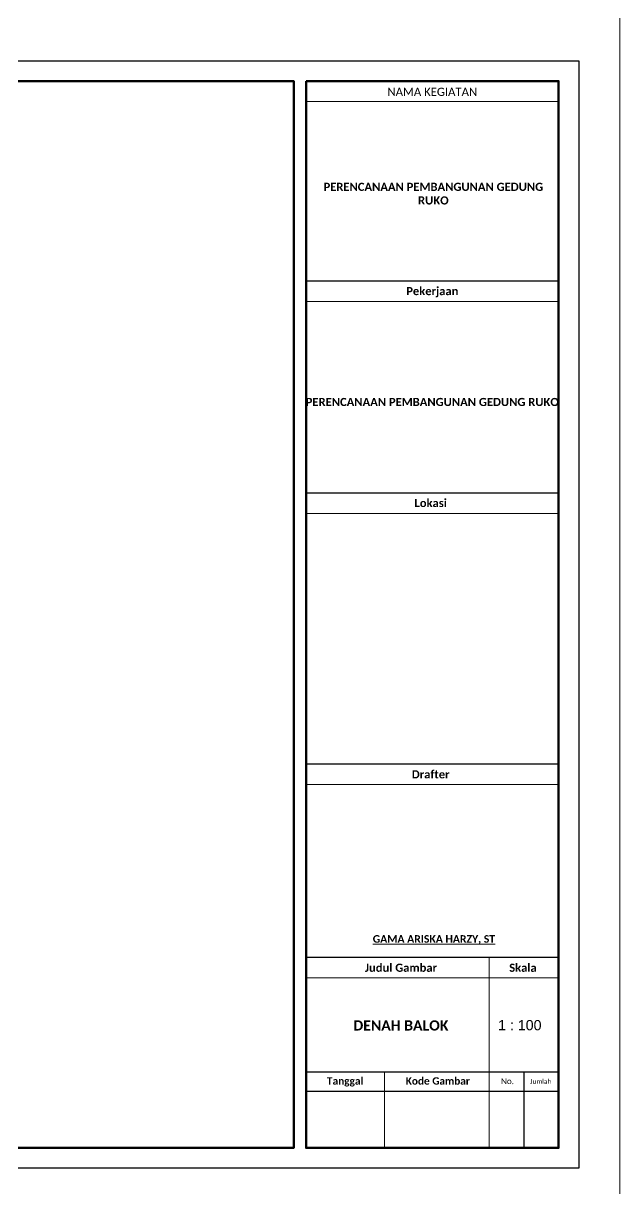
# Model space of a CAD drawing. Header units: centimetres. Extents: x 134057 to 145613, y 5028 to 39996.
# Drawn here: x 137533 to 139417, y 20943 to 24624 of the extents above; entities that cross this region are included whole.
import ezdxf

# ---------------------------------------------------------------- set-up
doc = ezdxf.new("R2010")
doc.units = ezdxf.units.CM
for name, color, linetype, lineweight in [('a. line t', 7, 'Continuous', 50), ('Kertas', 252, 'Continuous', 20), ('Legenda', 252, 'Continuous', 20)]:
    doc.layers.add(name, color=color, linetype=linetype, lineweight=lineweight)
doc.styles.get("Standard").update_dxf_attribs({"font": 'arial.ttf'})

msp = doc.modelspace()

# ---------------------------------------------------------------- linework, layer by layer
at = {"layer": 'Kertas'}
msp.add_lwpolyline([(134078.342, 24699.039), (139416.657, 24699.039), (139416.657, 20878.606), (134078.342, 20878.606)], close=True, dxfattribs=at)
at = {"layer": 'Legenda', "color": 1, "lineweight": 20}
for p, q in [((139223.706, 24377.453), (138426.174, 24377.453)), ((139223.706, 23745.163), (138426.174, 23745.163)), ((139224.403, 23076.053), (138426.872, 23076.053)), ((139224.403, 22219.902), (138426.872, 22219.902)), ((139004.08, 21672.95), (139004.08, 21071.557)), ((138426.174, 21608.632), (139223.706, 21608.632)), ((138673.465, 21310.944), (138673.465, 21071.557))]:
    msp.add_line(p, q, dxfattribs=at)
at = {"layer": 'Legenda', "color": 1, "lineweight": 30}
for p, q in [((139223.706, 23809.48), (138426.174, 23809.48)), ((139224.403, 23140.37), (138426.872, 23140.37)), ((139224.403, 22284.219), (138426.872, 22284.219)), ((139223.706, 21672.95), (138426.174, 21672.95)), ((139223.706, 21310.944), (138426.174, 21310.944)), ((139113.893, 21310.944), (139113.893, 21071.557)), ((139223.706, 21250.166), (138426.174, 21250.166))]:
    msp.add_line(p, q, dxfattribs=at)
at = {"layer": 'Legenda', "color": 5, "lineweight": 30}
msp.add_lwpolyline([(134271.293, 24506.087), (139288.023, 24506.087), (139288.023, 21007.24), (134271.293, 21007.24)], close=True, dxfattribs=at)
at = {"layer": 'Legenda', "color": 1, "lineweight": 50}
for points in [[(134335.61, 24441.77), (138387.584, 24441.77), (138387.584, 21071.557), (134335.61, 21071.557)], [(138426.174, 24441.77), (139223.706, 24441.77), (139223.706, 21071.557), (138426.174, 21071.557)]]:
    msp.add_lwpolyline(points, close=True, dxfattribs=at)

# ---------------------------------------------------------------- texts
at = {"layer": 'a. line t', "color": 2}
msp.add_text('1 : 100', height=32.1585, dxfattribs=at).set_placement((139032.443, 21443.45))
at = {"layer": 'a. line t', "color": 2, "lineweight": 20, "attachment_point": 5}
for s, insert, char_height, width in [('{\\fCandara|b0|i0|c0|p34;NAMA KEGIATAN}', (138824.94, 24407.82), 25.72682, 797.53136), ('{\\fCandara|b1|i0|c0|p34;PERENCANAAN PEMBANGUNAN GEDUNG RUKO}', (138828.209, 24086.255), 25.72682, 697.36613), ('{\\fCandara|b1|i0|c0|p34;Pekerjaan}', (138824.94, 23775.145), 25.72682, 797.53136), ('{\\fCandara|b1|i0|c0|p34;PERENCANAAN PEMBANGUNAN GEDUNG RUKO }', (138824.94, 23428.049), 25.72682, 797.53136), ('{\\fCandara|b1|i0|c0|p34;Lokasi}', (138819.823, 23108.917), 25.72682, 797.53136), ('{\\fCandara|b1|i0|c0|p34;Drafter}', (138819.823, 22251.817), 25.72682, 797.53136), ('{\\fCandara|b1|i0|c0|p34;\\LGAMA ARISKA HARZY, ST}', (138830.058, 21729.419), 23.8863, 895.99202), ('{\\fCandara|b1|i0|c0|p34;Judul Gambar}', (138725.917, 21640.791), 25.72682, 527.39977), ('{\\fCandara|b1|i0|c0|p34;Skala}', (139111.166, 21640.791), 25.72682, 270.13159)]:
    msp.add_mtext(s, dxfattribs=dict(at, insert=insert, char_height=char_height, width=width))
at = {"layer": 'a. line t', "color": 2, "lineweight": 15, "insert": (138725.676, 21458.479), "char_height": 32.15852, "width": 722.38249, "attachment_point": 5}
msp.add_mtext('{\\fCandara|b1|i0|c0|p34;DENAH BALOK}', dxfattribs=at)
at = {"layer": 'a. line t', "color": 2, "attachment_point": 1}
for s, insert, char_height, width in [('{\\fCandara|b1|i0|c0|p34;Tanggal}', (138492.289, 21294.87), 23.15414, 405.10216), ('{\\fCandara|b1|i0|c0|p34;Kode Gambar}', (138740.799, 21294.87), 23.15414, 405.10216), ('{\\fCandara|b0|i0|c0|p34;No.}', (139041.796, 21291.867), 18.52331, 39.33731), ('{\\fCandara|b0|i0|c0|p34;Jumlah}', (139134.118, 21289.013), 14.81865, 70.40205)]:
    msp.add_mtext(s, dxfattribs=dict(at, insert=insert, char_height=char_height, width=width))

doc.saveas('drawing.dxf')
